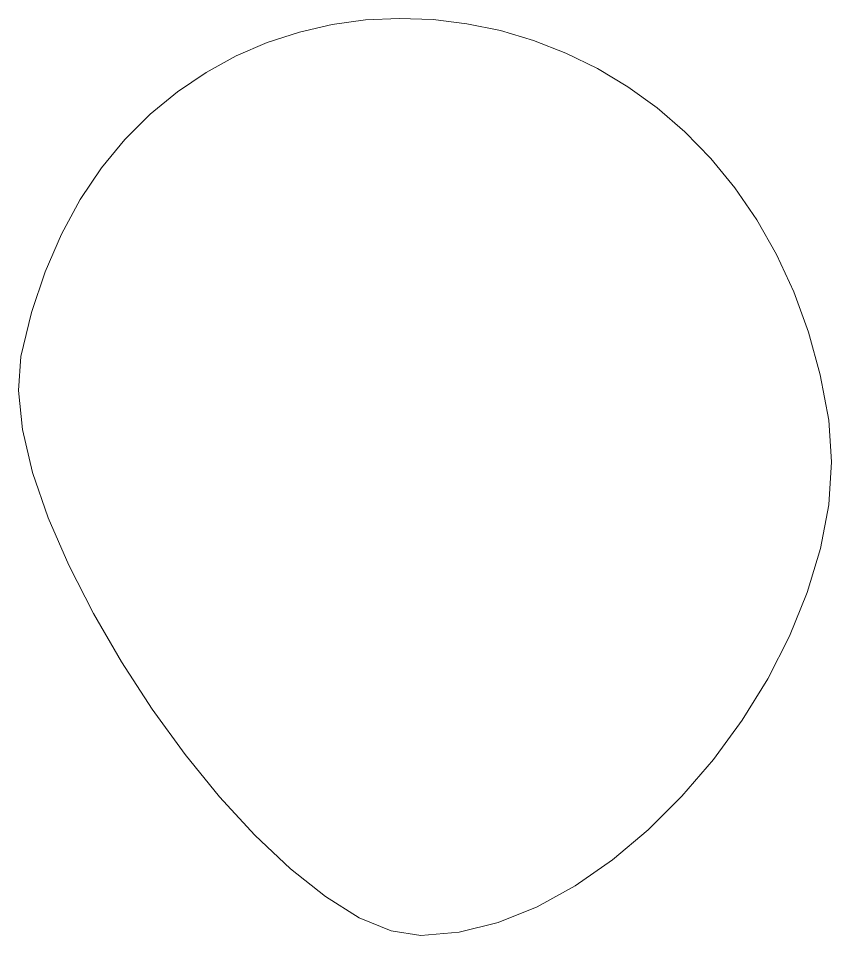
# Model space of a CAD drawing. Header units: millimetres. Extents: x -199 to 251, y -179 to 271.
# Drawn here: x 160.84 to 166.25, y 120.63 to 126.74 of the extents above; entities that cross this region are included whole.
import ezdxf

# ---------------------------------------------------------------- set-up
doc = ezdxf.new("R2010")
doc.units = ezdxf.units.MM
doc.header["$MEASUREMENT"] = 0
doc.layers.add('Camada 1', color=7, linetype='Continuous')

msp = doc.modelspace()

# ---------------------------------------------------------------- linework, layer by layer
at = {"layer": 'Camada 1', "color": 250, "lineweight": 18}
msp.add_open_spline([(164.2664, 126.5904), (164.2664, 126.5904), (164.0463, 126.6559), (164.0463, 126.6559), (164.0463, 126.6559), (164.0463, 126.6559), (163.823, 126.7023), (163.823, 126.7023), (163.823, 126.7023), (163.823, 126.7023), (163.598, 126.7297), (163.598, 126.7297), (163.598, 126.7297), (163.598, 126.7297), (163.3725, 126.7379), (163.3725, 126.7379), (163.3725, 126.7379), (163.3725, 126.7379), (163.1479, 126.7269), (163.1479, 126.7269), (163.1479, 126.7269), (163.1479, 126.7269), (162.9256, 126.6964), (162.9256, 126.6964), (162.9256, 126.6964), (162.9256, 126.6964), (162.7069, 126.6464), (162.7069, 126.6464), (162.7069, 126.6464), (162.7069, 126.6464), (162.4932, 126.5768), (162.4932, 126.5768), (162.4932, 126.5768), (162.4932, 126.5768), (162.2857, 126.4876), (162.2857, 126.4876), (162.2857, 126.4876), (162.2857, 126.4876), (162.0859, 126.3784), (162.0859, 126.3784), (162.0859, 126.3784), (162.0859, 126.3784), (161.8951, 126.2494), (161.8951, 126.2494), (161.8951, 126.2494), (161.8951, 126.2494), (161.7146, 126.1003), (161.7146, 126.1003), (161.7146, 126.1003), (161.7146, 126.1003), (161.5458, 125.9311), (161.5458, 125.9311), (161.5458, 125.9311), (161.5458, 125.9311), (161.39, 125.7417), (161.39, 125.7417), (161.39, 125.7417), (161.39, 125.7417), (161.2485, 125.5319), (161.2485, 125.5319), (161.2485, 125.5319), (161.2485, 125.5319), (161.1228, 125.3016), (161.1228, 125.3016), (161.1228, 125.3016), (161.1228, 125.3016), (161.0142, 125.0508), (161.0142, 125.0508), (161.0142, 125.0508), (161.0142, 125.0508), (160.9239, 124.7793), (160.9239, 124.7793), (160.9239, 124.7793), (160.9239, 124.7793), (160.8534, 124.487), (160.8534, 124.487), (160.8534, 124.487), (160.8534, 124.487), (160.8357, 124.2592), (160.8357, 124.2592), (160.8357, 124.2592), (160.8357, 124.2592), (160.863, 123.9998), (160.863, 123.9998), (160.863, 123.9998), (160.863, 123.9998), (160.931, 123.7153), (160.931, 123.7153), (160.931, 123.7153), (160.931, 123.7153), (161.0353, 123.4121), (161.0353, 123.4121), (161.0353, 123.4121), (161.0353, 123.4121), (161.1714, 123.0965), (161.1714, 123.0965), (161.1714, 123.0965), (161.1714, 123.0965), (161.3351, 122.7748), (161.3351, 122.7748), (161.3351, 122.7748), (161.3351, 122.7748), (161.5218, 122.4535), (161.5218, 122.4535), (161.5218, 122.4535), (161.5218, 122.4535), (161.7271, 122.139), (161.7271, 122.139), (161.7271, 122.139), (161.7271, 122.139), (161.9468, 121.8376), (161.9468, 121.8376), (161.9468, 121.8376), (161.9468, 121.8376), (162.1763, 121.5557), (162.1763, 121.5557), (162.1763, 121.5557), (162.1763, 121.5557), (162.4114, 121.2997), (162.4114, 121.2997), (162.4114, 121.2997), (162.4114, 121.2997), (162.6475, 121.0759), (162.6475, 121.0759), (162.6475, 121.0759), (162.6475, 121.0759), (162.8803, 120.8908), (162.8803, 120.8908), (162.8803, 120.8908), (162.8803, 120.8908), (163.1055, 120.7506), (163.1055, 120.7506), (163.1055, 120.7506), (163.1055, 120.7506), (163.3185, 120.6619), (163.3185, 120.6619), (163.3185, 120.6619), (163.3185, 120.6619), (163.5149, 120.6309), (163.5149, 120.6309), (163.5149, 120.6309), (163.5149, 120.6309), (163.7722, 120.6535), (163.7722, 120.6535), (163.7722, 120.6535), (163.7722, 120.6535), (164.0315, 120.7189), (164.0315, 120.7189), (164.0315, 120.7189), (164.0315, 120.7189), (164.2897, 120.8234), (164.2897, 120.8234), (164.2897, 120.8234), (164.2897, 120.8234), (164.5442, 120.9634), (164.5442, 120.9634), (164.5442, 120.9634), (164.5442, 120.9634), (164.7918, 121.1351), (164.7918, 121.1351), (164.7918, 121.1351), (164.7918, 121.1351), (165.0298, 121.3348), (165.0298, 121.3348), (165.0298, 121.3348), (165.0298, 121.3348), (165.2551, 121.5588), (165.2551, 121.5588), (165.2551, 121.5588), (165.2551, 121.5588), (165.4648, 121.8035), (165.4648, 121.8035), (165.4648, 121.8035), (165.4648, 121.8035), (165.6561, 122.0652), (165.6561, 122.0652), (165.6561, 122.0652), (165.6561, 122.0652), (165.8259, 122.3402), (165.8259, 122.3402), (165.8259, 122.3402), (165.8259, 122.3402), (165.9715, 122.6247), (165.9715, 122.6247), (165.9715, 122.6247), (165.9715, 122.6247), (166.0897, 122.9151), (166.0897, 122.9151), (166.0897, 122.9151), (166.0897, 122.9151), (166.1778, 123.2077), (166.1778, 123.2077), (166.1778, 123.2077), (166.1778, 123.2077), (166.2328, 123.4988), (166.2328, 123.4988), (166.2328, 123.4988), (166.2328, 123.4988), (166.2517, 123.7847), (166.2517, 123.7847), (166.2517, 123.7847), (166.2517, 123.7847), (166.2318, 124.0618), (166.2318, 124.0618), (166.2318, 124.0618), (166.2318, 124.0618), (166.1747, 124.3642), (166.1747, 124.3642), (166.1747, 124.3642), (166.1747, 124.3642), (166.097, 124.649), (166.097, 124.649), (166.097, 124.649), (166.097, 124.649), (166, 124.9161), (166, 124.9161), (166, 124.9161), (166, 124.9161), (165.8851, 125.1653), (165.8851, 125.1653), (165.8851, 125.1653), (165.8851, 125.1653), (165.7536, 125.3968), (165.7536, 125.3968), (165.7536, 125.3968), (165.7536, 125.3968), (165.6069, 125.6101), (165.6069, 125.6101), (165.6069, 125.6101), (165.6069, 125.6101), (165.4463, 125.8053), (165.4463, 125.8053), (165.4463, 125.8053), (165.4463, 125.8053), (165.2732, 125.9824), (165.2732, 125.9824), (165.2732, 125.9824), (165.2732, 125.9824), (165.0888, 126.1411), (165.0888, 126.1411), (165.0888, 126.1411), (165.0888, 126.1411), (164.8946, 126.2813), (164.8946, 126.2813), (164.8946, 126.2813), (164.8946, 126.2813), (164.6919, 126.4031), (164.6919, 126.4031), (164.6919, 126.4031), (164.6919, 126.4031), (164.4821, 126.5061), (164.4821, 126.5061), (164.4821, 126.5061), (164.4821, 126.5061), (164.2664, 126.5904), (164.2664, 126.5904)], degree=3, knots=[0, 0, 0, 0, 0.015385, 0.015385, 0.015385, 0.015385, 0.030769, 0.030769, 0.030769, 0.030769, 0.046154, 0.046154, 0.046154, 0.046154, 0.061538, 0.061538, 0.061538, 0.061538, 0.076923, 0.076923, 0.076923, 0.076923, 0.092308, 0.092308, 0.092308, 0.092308, 0.107692, 0.107692, 0.107692, 0.107692, 0.123077, 0.123077, 0.123077, 0.123077, 0.138462, 0.138462, 0.138462, 0.138462, 0.153846, 0.153846, 0.153846, 0.153846, 0.169231, 0.169231, 0.169231, 0.169231, 0.184615, 0.184615, 0.184615, 0.184615, 0.2, 0.2, 0.2, 0.2, 0.215385, 0.215385, 0.215385, 0.215385, 0.230769, 0.230769, 0.230769, 0.230769, 0.246154, 0.246154, 0.246154, 0.246154, 0.261538, 0.261538, 0.261538, 0.261538, 0.276923, 0.276923, 0.276923, 0.276923, 0.292308, 0.292308, 0.292308, 0.292308, 0.307692, 0.307692, 0.307692, 0.307692, 0.323077, 0.323077, 0.323077, 0.323077, 0.338462, 0.338462, 0.338462, 0.338462, 0.353846, 0.353846, 0.353846, 0.353846, 0.369231, 0.369231, 0.369231, 0.369231, 0.384615, 0.384615, 0.384615, 0.384615, 0.4, 0.4, 0.4, 0.4, 0.415385, 0.415385, 0.415385, 0.415385, 0.430769, 0.430769, 0.430769, 0.430769, 0.446154, 0.446154, 0.446154, 0.446154, 0.461538, 0.461538, 0.461538, 0.461538, 0.476923, 0.476923, 0.476923, 0.476923, 0.492308, 0.492308, 0.492308, 0.492308, 0.507692, 0.507692, 0.507692, 0.507692, 0.523077, 0.523077, 0.523077, 0.523077, 0.538462, 0.538462, 0.538462, 0.538462, 0.553846, 0.553846, 0.553846, 0.553846, 0.569231, 0.569231, 0.569231, 0.569231, 0.584615, 0.584615, 0.584615, 0.584615, 0.6, 0.6, 0.6, 0.6, 0.615385, 0.615385, 0.615385, 0.615385, 0.630769, 0.630769, 0.630769, 0.630769, 0.646154, 0.646154, 0.646154, 0.646154, 0.661538, 0.661538, 0.661538, 0.661538, 0.676923, 0.676923, 0.676923, 0.676923, 0.692308, 0.692308, 0.692308, 0.692308, 0.707692, 0.707692, 0.707692, 0.707692, 0.723077, 0.723077, 0.723077, 0.723077, 0.738462, 0.738462, 0.738462, 0.738462, 0.753846, 0.753846, 0.753846, 0.753846, 0.769231, 0.769231, 0.769231, 0.769231, 0.784615, 0.784615, 0.784615, 0.784615, 0.8, 0.8, 0.8, 0.8, 0.815385, 0.815385, 0.815385, 0.815385, 0.830769, 0.830769, 0.830769, 0.830769, 0.846154, 0.846154, 0.846154, 0.846154, 0.861538, 0.861538, 0.861538, 0.861538, 0.876923, 0.876923, 0.876923, 0.876923, 0.892308, 0.892308, 0.892308, 0.892308, 0.907692, 0.907692, 0.907692, 0.907692, 0.923077, 0.923077, 0.923077, 0.923077, 0.938462, 0.938462, 0.938462, 0.938462, 0.953846, 0.953846, 0.953846, 0.953846, 0.969231, 0.969231, 0.969231, 0.969231, 1, 1, 1, 1], dxfattribs=at)

doc.saveas('drawing.dxf')
